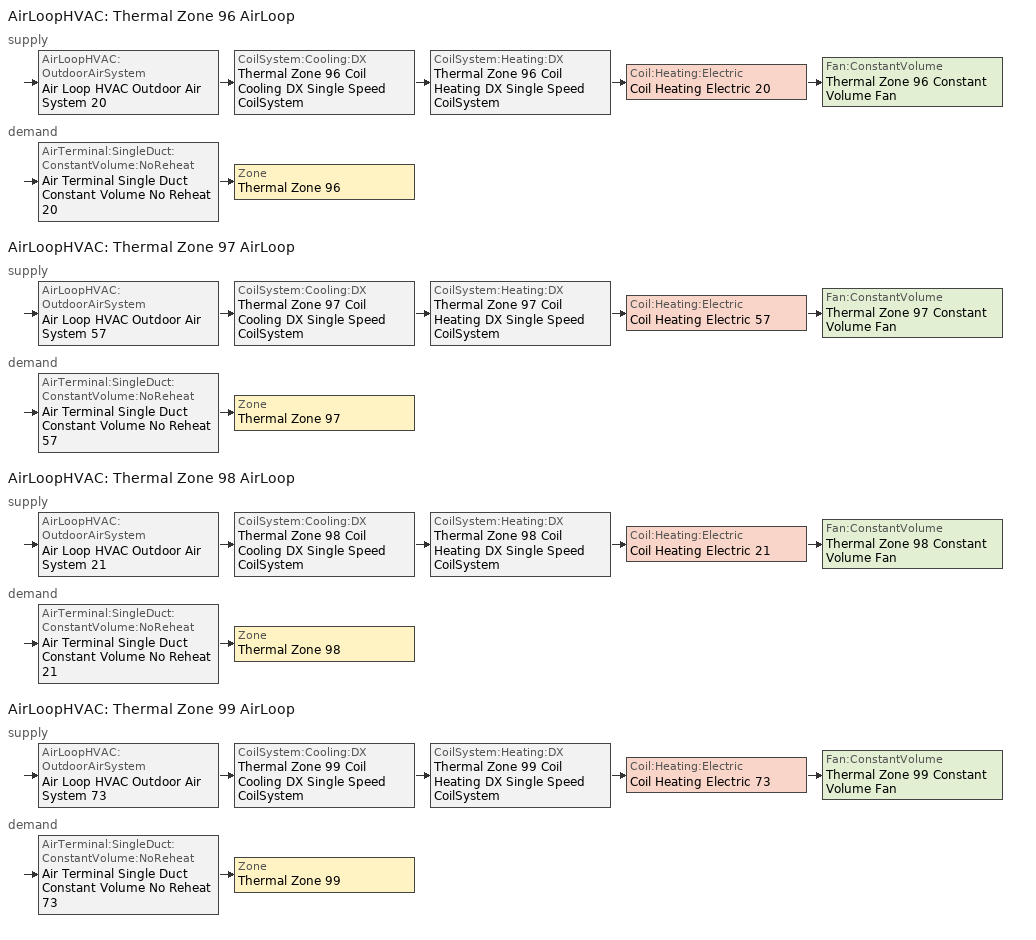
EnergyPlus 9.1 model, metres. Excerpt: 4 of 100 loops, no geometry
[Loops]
AirLoopHVAC 'Thermal Zone 96 AirLoop'
 supply: AirLoopHVAC:OutdoorAirSystem 'Air Loop HVAC Outdoor Air System 20' > CoilSystem:Cooling:DX 'Thermal Zone 96 Coil Cooling DX Single Speed CoilSystem' > CoilSystem:Heating:DX 'Thermal Zone 96 Coil Heating DX Single Speed CoilSystem' > Coil:Heating:Electric 'Coil Heating Electric 20' > Fan:ConstantVolume 'Thermal Zone 96 Constant Volume Fan'
 demand: AirTerminal:SingleDuct:ConstantVolume:NoReheat 'Air Terminal Single Duct Constant Volume No Reheat 20' > Zone 'Thermal Zone 96'
AirLoopHVAC 'Thermal Zone 97 AirLoop'
 supply: AirLoopHVAC:OutdoorAirSystem 'Air Loop HVAC Outdoor Air System 57' > CoilSystem:Cooling:DX 'Thermal Zone 97 Coil Cooling DX Single Speed CoilSystem' > CoilSystem:Heating:DX 'Thermal Zone 97 Coil Heating DX Single Speed CoilSystem' > Coil:Heating:Electric 'Coil Heating Electric 57' > Fan:ConstantVolume 'Thermal Zone 97 Constant Volume Fan'
 demand: AirTerminal:SingleDuct:ConstantVolume:NoReheat 'Air Terminal Single Duct Constant Volume No Reheat 57' > Zone 'Thermal Zone 97'
AirLoopHVAC 'Thermal Zone 98 AirLoop'
 supply: AirLoopHVAC:OutdoorAirSystem 'Air Loop HVAC Outdoor Air System 21' > CoilSystem:Cooling:DX 'Thermal Zone 98 Coil Cooling DX Single Speed CoilSystem' > CoilSystem:Heating:DX 'Thermal Zone 98 Coil Heating DX Single Speed CoilSystem' > Coil:Heating:Electric 'Coil Heating Electric 21' > Fan:ConstantVolume 'Thermal Zone 98 Constant Volume Fan'
 demand: AirTerminal:SingleDuct:ConstantVolume:NoReheat 'Air Terminal Single Duct Constant Volume No Reheat 21' > Zone 'Thermal Zone 98'
AirLoopHVAC 'Thermal Zone 99 AirLoop'
 supply: AirLoopHVAC:OutdoorAirSystem 'Air Loop HVAC Outdoor Air System 73' > CoilSystem:Cooling:DX 'Thermal Zone 99 Coil Cooling DX Single Speed CoilSystem' > CoilSystem:Heating:DX 'Thermal Zone 99 Coil Heating DX Single Speed CoilSystem' > Coil:Heating:Electric 'Coil Heating Electric 73' > Fan:ConstantVolume 'Thermal Zone 99 Constant Volume Fan'
 demand: AirTerminal:SingleDuct:ConstantVolume:NoReheat 'Air Terminal Single Duct Constant Volume No Reheat 73' > Zone 'Thermal Zone 99'
[ZoneControl:Thermostat]
Name | Zone or ZoneList | Control Type Schedule | Control 1
Thermal Zone 96 Thermostat | Thermal Zone 96 | Thermal Zone 96 Thermostat Schedule | Thermostat Setpoint Dual Setpoint 98
Thermal Zone 97 Thermostat | Thermal Zone 97 | Thermal Zone 97 Thermostat Schedule | Thermostat Setpoint Dual Setpoint 99
Thermal Zone 98 Thermostat | Thermal Zone 98 | Thermal Zone 98 Thermostat Schedule | Thermostat Setpoint Dual Setpoint 100
Thermal Zone 99 Thermostat | Thermal Zone 99 | Thermal Zone 99 Thermostat Schedule | Thermostat Setpoint Dual Setpoint 3
[ThermostatSetpoint:DualSetpoint] Heating Setpoint Temperature Schedule=Medium Office HtgSetp; Cooling Setpoint Temperature Schedule=Medium Office ClgSetp
Thermostat Setpoint Dual Setpoint 98; Thermostat Setpoint Dual Setpoint 99; Thermostat Setpoint Dual Setpoint 100; Thermostat Setpoint Dual Setpoint 3
[AirTerminal:SingleDuct:ConstantVolume:NoReheat] Availability Schedule=Always On Discrete; Maximum Air Flow Rate {m3/s}=AutoSize
Air Terminal Single Duct Constant Volume No Reheat 20; Air Terminal Single Duct Constant Volume No Reheat 57; Air Terminal Single Duct Constant Volume No Reheat 21; Air Terminal Single Duct Constant Volume No Reheat 73
[Zone equipment]
Thermal Zone 96: Air Terminal Single Duct Constant Volume No Reheat 20
Thermal Zone 97: Air Terminal Single Duct Constant Volume No Reheat 57
Thermal Zone 98: Air Terminal Single Duct Constant Volume No Reheat 21
Thermal Zone 99: Air Terminal Single Duct Constant Volume No Reheat 73
[Sizing:Zone] Zone Cooling Design Supply Air Temperature Input Method=SupplyAirTemperature; Zone Cooling Design Supply Air Temperature {C}=14; Zone Cooling Design Supply Air Temperature Difference {deltaC}=11.11; Zone Heating Design Supply Air Temperature Input Method=SupplyAirTemperature; Zone Heating Design Supply Air Temperature {C}=40; Zone Heating Design Supply Air Temperature Difference {deltaC}=11.11; Zone Cooling Design Supply Air Humidity Ratio {kgWater/kgDryAir}=0.0085; Zone Heating Design Supply Air Humidity Ratio {kgWater/kgDryAir}=0.008; Design Specification Outdoor Air Object=90.1-2010 - Office - OpenOffice Ventilation; Zone Heating Sizing Factor=1.25; Zone Cooling Sizing Factor=1.15; Cooling Design Air Flow Method=DesignDay; Cooling Design Air Flow Rate {m3/s}=0; Cooling Minimum Air Flow per Zone Floor Area {m3/s-m2}=0.000762; Cooling Minimum Air Flow {m3/s}=0; Cooling Minimum Air Flow Fraction=0; Heating Design Air Flow Method=DesignDay; Heating Design Air Flow Rate {m3/s}=0; Heating Maximum Air Flow per Zone Floor Area {m3/s-m2}=0.002032; Heating Maximum Air Flow {m3/s}=0.141576; Heating Maximum Air Flow Fraction=0.3; Account for Dedicated Outdoor Air System=No
Name | Design Specification Zone Air Distribution Object
Thermal Zone 96 | Thermal Zone 96 Design Spec Zone Air Dist
Thermal Zone 97 | Thermal Zone 97 Design Spec Zone Air Dist
Thermal Zone 98 | Thermal Zone 98 Design Spec Zone Air Dist
Thermal Zone 99 | Thermal Zone 99 Design Spec Zone Air Dist
[DesignSpecification:ZoneAirDistribution] Zone Air Distribution Effectiveness in Cooling Mode=1; Zone Air Distribution Effectiveness in Heating Mode=1
Thermal Zone 96 Design Spec Zone Air Dist; Thermal Zone 97 Design Spec Zone Air Dist; Thermal Zone 98 Design Spec Zone Air Dist; Thermal Zone 99 Design Spec Zone Air Dist
[Controller:MechanicalVentilation] Availability Schedule=Always On Discrete; Demand Controlled Ventilation=No; System Outdoor Air Method=ZoneSum; Design Specification Outdoor Air Object Name 1=90.1-2010 - Office - OpenOffice Ventilation
Name | Zone 1 | Design Specification Zone Air Distribution Object Name 1
Controller Mechanical Ventilation 20 | Thermal Zone 96 | Thermal Zone 96 Design Spec Zone Air Dist
Controller Mechanical Ventilation 57 | Thermal Zone 97 | Thermal Zone 97 Design Spec Zone Air Dist
Controller Mechanical Ventilation 21 | Thermal Zone 98 | Thermal Zone 98 Design Spec Zone Air Dist
Controller Mechanical Ventilation 73 | Thermal Zone 99 | Thermal Zone 99 Design Spec Zone Air Dist
[DesignSpecification:OutdoorAir]
90.1-2010 - Office - OpenOffice Ventilation: Outdoor Air Method=Sum; Outdoor Air Flow per Person {m3/s-person}=0.00235974; Outdoor Air Flow per Zone Floor Area {m3/s-m2}=0.0003048; Outdoor Air Flow per Zone {m3/s}=0; Outdoor Air Flow Air Changes per Hour {1/hr}=0
[AirLoopHVAC] Design Supply Air Flow Rate {m3/s}=AutoSize
Thermal Zone 96 AirLoop; Thermal Zone 97 AirLoop; Thermal Zone 98 AirLoop; Thermal Zone 99 AirLoop
[Sizing:System] Type of Load to Size On=Sensible; Design Outdoor Air Flow Rate {m3/s}=Autosize; Central Heating Maximum System Air Flow Ratio=1; Preheat Design Temperature {C}=7; Preheat Design Humidity Ratio {kgWater/kgDryAir}=0.008; Precool Design Temperature {C}=12.8; Precool Design Humidity Ratio {kgWater/kgDryAir}=0.008; Central Cooling Design Supply Air Temperature {C}=12.8; Central Heating Design Supply Air Temperature {C}=40; Type of Zone Sum to Use=NonCoincident; 100% Outdoor Air in Cooling=Yes; 100% Outdoor Air in Heating=Yes; Central Cooling Design Supply Air Humidity Ratio {kgWater/kgDryAir}=0.0085; Central Heating Design Supply Air Humidity Ratio {kgWater/kgDryAir}=0.008; Cooling Supply Air Flow Rate Method=DesignDay; Cooling Supply Air Flow Rate {m3/s}=0; Cooling Supply Air Flow Rate Per Floor Area {m3/s-m2}=0.00996765; Cooling Fraction of Autosized Cooling Supply Air Flow Rate=1; Cooling Supply Air Flow Rate Per Unit Cooling Capacity {m3/s-W}=3.94755e-05; Heating Supply Air Flow Rate Method=DesignDay; Heating Supply Air Flow Rate {m3/s}=0; Heating Supply Air Flow Rate Per Floor Area {m3/s-m2}=0.00996765; Heating Fraction of Autosized Heating Supply Air Flow Rate=1; Heating Fraction of Autosized Cooling Supply Air Flow Rate=1; Heating Supply Air Flow Rate Per Unit Heating Capacity {m3/s-W}=3.15882e-05; System Outdoor Air Method=ZoneSum; Zone Maximum Outdoor Air Fraction=1; Cooling Design Capacity Method=CoolingDesignCapacity; Cooling Design Capacity {W}=Autosize; Cooling Design Capacity Per Floor Area {W/m2}=234.7; Fraction of Autosized Cooling Design Capacity=1; Heating Design Capacity Method=HeatingDesignCapacity; Heating Design Capacity {W}=Autosize; Heating Design Capacity Per Floor Area {W/m2}=157; Fraction of Autosized Heating Design Capacity=1; Central Cooling Capacity Control Method=OnOff
Thermal Zone 96 AirLoop; Thermal Zone 97 AirLoop; Thermal Zone 98 AirLoop; Thermal Zone 99 AirLoop
[Controller:OutdoorAir] Minimum Outdoor Air Flow Rate {m3/s}=0; Maximum Outdoor Air Flow Rate {m3/s}=Autosize; Economizer Control Type=NoEconomizer; Economizer Control Action Type=ModulateFlow; Economizer Maximum Limit Dry-Bulb Temperature {C}=28; Economizer Maximum Limit Enthalpy {J/kg}=64000; Economizer Minimum Limit Dry-Bulb Temperature {C}=-100; Lockout Type=NoLockout; Minimum Limit Type=FixedMinimum; High Humidity Control=No; Control High Indoor Humidity Based on Outdoor Humidity Ratio=Yes; Heat Recovery Bypass Control Type=BypassWhenWithinEconomizerLimits
Name | Mechanical Ventilation Controller
Controller Outdoor Air 20 | Controller Mechanical Ventilation 20
Controller Outdoor Air 57 | Controller Mechanical Ventilation 57
Controller Outdoor Air 21 | Controller Mechanical Ventilation 21
Controller Outdoor Air 73 | Controller Mechanical Ventilation 73
[SetpointManager:MixedAir] Control Variable=Temperature
Node 355 OS Default SPM; Node 356 OS Default SPM; Node 357 OS Default SPM; Node 358 OS Default SPM; Node 836 OS Default SPM; Node 837 OS Default SPM; Node 838 OS Default SPM; Node 839 OS Default SPM; Node 368 OS Default SPM; Node 369 OS Default SPM; Node 370 OS Default SPM; Node 371 OS Default SPM; Node 1044 OS Default SPM; Node 1045 OS Default SPM; Node 1046 OS Default SPM; Node 1047 OS Default SPM
[CoilSystem:Cooling:DX] Availability Schedule=Always On Discrete
Name | Cooling Coil
Thermal Zone 96 Coil Cooling DX Single Speed CoilSystem | Thermal Zone 96 Coil Cooling DX Single Speed
Thermal Zone 97 Coil Cooling DX Single Speed CoilSystem | Thermal Zone 97 Coil Cooling DX Single Speed
Thermal Zone 98 Coil Cooling DX Single Speed CoilSystem | Thermal Zone 98 Coil Cooling DX Single Speed
Thermal Zone 99 Coil Cooling DX Single Speed CoilSystem | Thermal Zone 99 Coil Cooling DX Single Speed
[Coil:Cooling:DX:SingleSpeed] Availability Schedule=Always On Discrete; Gross Rated Total Cooling Capacity {W}=Autosize; Gross Rated Sensible Heat Ratio=Autosize; Gross Rated Cooling COP {W/W}=3.1; Rated Air Flow Rate {m3/s}=Autosize; Rated Evaporator Fan Power Per Volume Flow Rate {W/(m3/s)}=773.3; Condenser Type=AirCooled; Evaporative Condenser Effectiveness=0; Evaporative Condenser Air Flow Rate {m3/s}=Autosize; Evaporative Condenser Pump Rated Power Consumption {W}=Autosize; Crankcase Heater Capacity {W}=0; Maximum Outdoor Dry-Bulb Temperature for Crankcase Heater Operation {C}=0; Basin Heater Capacity {W/K}=0; Basin Heater Setpoint Temperature {C}=10
Name | Total Cooling Capacity Function of Temperature Curve | Total Cooling Capacity Function of Flow Fraction Curve | Energy Input Ratio Function of Temperature Curve | Energy Input Ratio Function of Flow Fraction Curve | Part Load Fraction Correlation Curve
Thermal Zone 96 Coil Cooling DX Single Speed | Curve Biquadratic 39 | Curve Quadratic 96 | Curve Biquadratic 40 | Curve Quadratic 97 | Curve Quadratic 98
Thermal Zone 97 Coil Cooling DX Single Speed | Curve Biquadratic 113 | Curve Quadratic 281 | Curve Biquadratic 114 | Curve Quadratic 282 | Curve Quadratic 283
Thermal Zone 98 Coil Cooling DX Single Speed | Curve Biquadratic 41 | Curve Quadratic 101 | Curve Biquadratic 42 | Curve Quadratic 102 | Curve Quadratic 103
Thermal Zone 99 Coil Cooling DX Single Speed | Curve Biquadratic 145 | Curve Quadratic 361 | Curve Biquadratic 146 | Curve Quadratic 362 | Curve Quadratic 363
[CoilSystem:Heating:DX] Availability Schedule=Always On Discrete
Name | Heating Coil
Thermal Zone 96 Coil Heating DX Single Speed CoilSystem | Thermal Zone 96 Coil Heating DX Single Speed
Thermal Zone 97 Coil Heating DX Single Speed CoilSystem | Thermal Zone 97 Coil Heating DX Single Speed
Thermal Zone 98 Coil Heating DX Single Speed CoilSystem | Thermal Zone 98 Coil Heating DX Single Speed
Thermal Zone 99 Coil Heating DX Single Speed CoilSystem | Thermal Zone 99 Coil Heating DX Single Speed
[Coil:Heating:DX:SingleSpeed] Availability Schedule=Always On Discrete; Gross Rated Heating Capacity {W}=Autosize; Gross Rated Heating COP {W/W}=3.1; Rated Air Flow Rate {m3/s}=Autosize; Rated Supply Fan Power Per Volume Flow Rate {W/(m3/s)}=773.3; Minimum Outdoor Dry-Bulb Temperature for Compressor Operation {C}=-8; Maximum Outdoor Dry-Bulb Temperature for Defrost Operation {C}=5; Crankcase Heater Capacity {W}=0; Maximum Outdoor Dry-Bulb Temperature for Crankcase Heater Operation {C}=10; Defrost Strategy=Resistive; Defrost Control=Timed; Defrost Time Period Fraction=0.166667; Resistive Defrost Heater Capacity {W}=2000
Name | Heating Capacity Function of Temperature Curve | Heating Capacity Function of Flow Fraction Curve | Energy Input Ratio Function of Temperature Curve | Energy Input Ratio Function of Flow Fraction Curve | Part Load Fraction Correlation Curve
Thermal Zone 96 Coil Heating DX Single Speed | Curve Cubic 58 | Curve Cubic 59 | Curve Cubic 60 | Curve Quadratic 99 | Curve Quadratic 100
Thermal Zone 97 Coil Heating DX Single Speed | Curve Cubic 169 | Curve Cubic 170 | Curve Cubic 171 | Curve Quadratic 284 | Curve Quadratic 285
Thermal Zone 98 Coil Heating DX Single Speed | Curve Cubic 61 | Curve Cubic 62 | Curve Cubic 63 | Curve Quadratic 104 | Curve Quadratic 105
Thermal Zone 99 Coil Heating DX Single Speed | Curve Cubic 217 | Curve Cubic 218 | Curve Cubic 219 | Curve Quadratic 364 | Curve Quadratic 365
[Coil:Heating:Electric] Availability Schedule=Always On Discrete; Efficiency=1; Nominal Capacity {W}=Autosize
Coil Heating Electric 20; Coil Heating Electric 57; Coil Heating Electric 21; Coil Heating Electric 73
[Fan:ConstantVolume] Availability Schedule=Always On Discrete; Fan Total Efficiency=0.7; Pressure Rise {Pa}=500; Maximum Flow Rate {m3/s}=AutoSize; Motor Efficiency=0.9; Motor In Airstream Fraction=1
Thermal Zone 96 Constant Volume Fan; Thermal Zone 97 Constant Volume Fan; Thermal Zone 98 Constant Volume Fan; Thermal Zone 99 Constant Volume Fan
[SetpointManager:SingleZone:Reheat] Control Variable=Temperature; Minimum Supply Air Temperature {C}=-99; Maximum Supply Air Temperature {C}=99
Name | Control Zone
Setpoint Manager Single Zone Reheat 20 | Thermal Zone 96
Setpoint Manager Single Zone Reheat 57 | Thermal Zone 97
Setpoint Manager Single Zone Reheat 21 | Thermal Zone 98
Setpoint Manager Single Zone Reheat 73 | Thermal Zone 99
[Schedule:Compact]
Thermal Zone 96 Thermostat Schedule; Thermal Zone 97 Thermostat Schedule; Thermal Zone 98 Thermostat Schedule; Thermal Zone 99 Thermostat Schedule: Through: 12/31, For: AllDays, Until: 24:00, 4
[Schedule:Day:Interval]
Medium Office HtgSetp Rule 1 Day Schedule; Medium Office HtgSetp Summer Design Day: No, 24:00, 15.6
Medium Office HtgSetp Default Schedule: No, 06:00, 15.6, 22:00, 21, 24:00, 15.6
Medium Office HtgSetp Rule 2 Day Schedule: No, 06:00, 15.6, 18:00, 21, 24:00, 15.6
Medium Office HtgSetp Winter Design Day: No, 24:00, 21
Medium Office ClgSetp Rule 1 Day Schedule; Medium Office ClgSetp Winter Design Day: No, 24:00, 26.7
Medium Office ClgSetp Default Schedule; Medium Office ClgSetp Summer Design Day: No, 06:00, 26.7, 22:00, 24, 24:00, 26.7
Medium Office ClgSetp Rule 2 Day Schedule: No, 06:00, 26.7, 18:00, 24, 24:00, 26.7
[Schedule:Week:Daily]
Medium Office HtgSetp Week Rule - Jan1-Dec31: Medium Office HtgSetp Rule 1 Day Schedule, Medium Office HtgSetp Default Schedule, Medium Office HtgSetp Default Schedule, Medium Office HtgSetp Default Schedule, Medium Office HtgSetp Default Schedule, Medium Office HtgSetp Default Schedule, Medium Office HtgSetp Rule 2 Day Schedule, Medium Office HtgSetp Default Schedule, Medium Office HtgSetp Summer Design Day, Medium Office HtgSetp Winter Design Day, Medium Office HtgSetp Default Schedule, Medium Office HtgSetp Default Schedule
Medium Office ClgSetp Week Rule - Jan1-Dec31: Medium Office ClgSetp Rule 1 Day Schedule, Medium Office ClgSetp Default Schedule, Medium Office ClgSetp Default Schedule, Medium Office ClgSetp Default Schedule, Medium Office ClgSetp Default Schedule, Medium Office ClgSetp Default Schedule, Medium Office ClgSetp Rule 2 Day Schedule, Medium Office ClgSetp Default Schedule, Medium Office ClgSetp Summer Design Day, Medium Office ClgSetp Winter Design Day, Medium Office ClgSetp Default Schedule, Medium Office ClgSetp Default Schedule
[Schedule:Year]
Medium Office HtgSetp: Medium Office HtgSetp Week Rule - Jan1-Dec31, 1, 1, 12, 31
Medium Office ClgSetp: Medium Office ClgSetp Week Rule - Jan1-Dec31, 1, 1, 12, 31
[Schedule:Constant]
Always On Discrete: OnOff, 1
[Curve:Biquadratic] Minimum Value of x=17; Maximum Value of x=22; Minimum Value of y=13; Maximum Value of y=46
Name | Coefficient1 Constant | Coefficient2 x | Coefficient3 x**2 | Coefficient4 y | Coefficient5 y**2 | Coefficient6 x*y
Curve Biquadratic 39; Curve Biquadratic 113; Curve Biquadratic 41; Curve Biquadratic 145 | 0.942588 | 0.00954335 | 0.00068377 | -0.0110427 | 5.249e-06 | -9.72e-06
Curve Biquadratic 40; Curve Biquadratic 114; Curve Biquadratic 42; Curve Biquadratic 146 | 0.342414 | 0.034885 | -0.0006237 | 0.00497722 | 0.000437951 | -0.000728028
[Curve:Quadratic]
Name | Coefficient1 Constant | Coefficient2 x | Coefficient3 x**2 | Minimum Value of x | Maximum Value of x
Curve Quadratic 96; Curve Quadratic 281; Curve Quadratic 101; Curve Quadratic 361 | 0.8 | 0.2 | 0 | 0.5 | 1.5
Curve Quadratic 97; Curve Quadratic 282; Curve Quadratic 102; Curve Quadratic 362 | 1.1552 | -0.1808 | 0.0256 | 0.5 | 1.5
Curve Quadratic 98; Curve Quadratic 283; Curve Quadratic 103; Curve Quadratic 363 | 0.85 | 0.15 | 0 | 0 | 1
Curve Quadratic 99; Curve Quadratic 284; Curve Quadratic 104; Curve Quadratic 364 | 1.3824 | -0.4336 | 0.0512 | 0 | 1
Curve Quadratic 100; Curve Quadratic 285; Curve Quadratic 105; Curve Quadratic 365 | 0.75 | 0.25 | 0 | 0 | 1
[Curve:Cubic]
Name | Coefficient1 Constant | Coefficient2 x | Coefficient3 x**2 | Coefficient4 x**3 | Minimum Value of x | Maximum Value of x
Curve Cubic 58; Curve Cubic 169; Curve Cubic 61; Curve Cubic 217 | 0.758746 | 0.027626 | 0.000148716 | 3.4992e-06 | -20 | 20
Curve Cubic 59; Curve Cubic 170; Curve Cubic 62; Curve Cubic 218 | 0.84 | 0.16 | 0 | 0 | 0.5 | 1.5
Curve Cubic 60; Curve Cubic 171; Curve Cubic 63; Curve Cubic 219 | 1.19248 | -0.0300438 | 0.00103745 | -2.3328e-05 | -20 | 20
